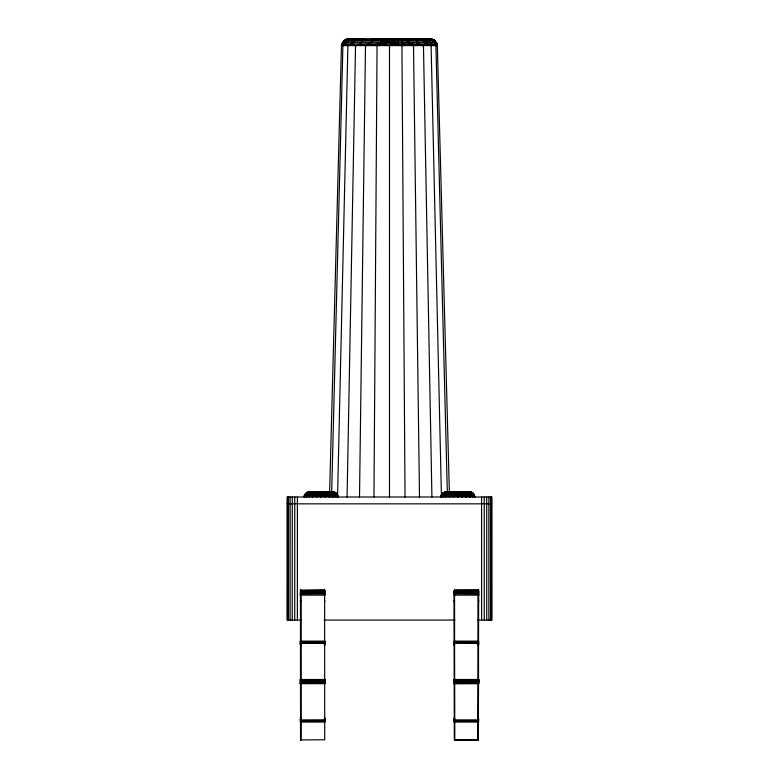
<?xml version="1.0" encoding="UTF-8"?>
<svg xmlns="http://www.w3.org/2000/svg" width="779" height="779" viewBox="0 0 779 779"><rect width="100%" height="100%" fill="white"/><g stroke="black" fill="none" stroke-linecap="round" stroke-linejoin="round"><path stroke-width="1.17" d="M324.726 679.648L324.551 682.316L300.46 682.355L300.499 679.58L300.791 680.885C300.694 691.733 300.246 670.855 300.791 683.689L324.551 683.67L324.726 679.366L324.726 683.826L324.551 679.522L300.791 679.502L300.451 680.271M300.499 593.929L324.385 593.812L324.707 595.137L300.46 595.137L300.713 590.677L324.463 590.677L324.707 595.137L324.551 590.209L300.451 590.355L324.385 590.015L324.716 590.891M478.549 682.521L478.549 679.366L478.54 680.768L478.209 679.502L454.615 679.502L454.274 680.271L454.449 679.483L454.381 680.71L454.293 679.405L454.449 680.719L454.274 679.366L454.274 683.826L478.296 683.68L478.549 680.788M454.527 590.024L478.374 590.209L478.452 595.137L478.549 593.978L454.615 593.812L454.293 595.137L478.54 595.137L478.549 590.735L478.209 590.015L454.274 590.355L454.615 740.05L454.566 590.015M478.549 683.543L478.54 679.405L478.549 683.826L478.287 683.017L454.284 682.94L454.323 683.758L454.615 683.017M300.791 681.596L300.626 682.316L300.548 680.856L324.716 680.846L324.716 682.94L300.791 683.017L300.46 683.787L300.548 679.551L300.499 683.621L300.451 682.92M324.726 641.127L324.726 643.357L300.704 643.22L300.791 645.401L300.46 641.127L324.707 641.127L324.385 642.539L300.451 642.636M324.716 718.54L324.473 717.8L324.707 722.065L300.46 722.065L300.791 717.79L300.791 719.884L300.713 719.173M300.626 681.596C300.441 679.492 300.684 681.459 300.548 683.728L300.499 682.433L300.791 683.689C300.655 680.418 300.597 685.082 300.713 683.008L300.791 683.689M300.451 680.086L300.791 679.502L300.499 680.7L300.499 679.434L300.499 680.7L300.499 679.434L300.626 680.194L324.726 680.291L324.707 679.405L324.385 680.184M324.716 641.877L324.677 641.127L324.677 641.867L300.791 641.838L300.704 641.127L300.46 641.877L300.46 641.127L300.791 643.22M324.716 720.575L324.551 719.173L324.463 720.643L300.713 720.643L300.499 719.192L300.791 722.065M300.46 718.54L300.548 717.829M300.548 641.127L300.451 641.769M300.626 680.885L300.548 683.728L300.713 682.462M324.385 595.137L324.716 594.075M324.716 682.511L324.707 683.787L324.707 679.405L324.385 683.017M324.677 679.434L324.551 683.709L324.716 683.086M324.619 644.817L324.473 645.401L324.385 642.539M300.791 721.354L300.704 722.065L300.46 721.315L324.385 721.354L324.716 719.319M324.716 721.315L324.726 722.065M454.274 680.086L454.615 679.502L454.274 683.826L454.323 679.58L454.449 680.194L478.549 680.291L478.54 679.609L478.296 740.04L478.549 590.355M454.381 644.817L454.527 645.401L454.293 641.127L478.54 641.127L478.54 641.75L478.549 641.127L478.501 645.333L478.549 644.632M478.549 721.305L478.54 722.065L454.293 722.065L454.527 717.8M454.293 641.127L454.284 641.877L478.549 641.769M478.549 719.319L478.209 719.884L478.209 717.79L478.287 720.643L454.537 720.643L454.323 719.192M454.615 641.127L454.284 641.877M478.54 593.949L478.501 595.137L478.549 590.453M478.501 683.758L478.501 682.492L478.374 683.709L478.452 682.988M478.549 643.308L478.452 644.009L478.287 642.548L454.615 642.539L454.274 643.357L454.381 642.568L454.537 644.029L454.527 643.22L478.549 643.357L478.549 642.636M478.374 594.026L478.54 682.277L454.284 682.346L454.274 681.323L478.209 680.885L478.54 683.582L478.549 682.745M478.374 679.483L478.549 683.826M478.549 719.835L478.452 720.624L478.501 719.309L478.549 722.065M300.451 720.556L300.499 719.309L300.548 719.884L324.726 719.835L324.726 720.439M324.716 680.106C324.161 678.178 324.882 682.871 324.707 679.609M324.677 683.758L324.677 683.066L324.707 683.787M324.677 642.587L324.716 643.99L324.677 642.587L324.726 643.98L324.716 642.617L324.619 644.009L324.551 642.558L324.385 643.22M324.716 680.973L324.677 682.346L324.619 680.885M324.726 680.301L324.551 679.522L324.463 680.729L324.385 679.502M324.677 644.788L324.551 645.382M324.677 719.309L324.473 719.884L324.619 719.183M454.615 642.539L454.381 644.009L454.323 642.587M454.323 682.433L454.381 683.65L454.323 680.846L454.284 682.346C454.313 678.548 454.235 683.943 454.615 681.596M454.284 680.427L454.323 679.434L454.323 680.7M454.284 719.319L454.323 720.604L454.323 719.309M454.449 683.67L454.381 679.551M478.549 719.212L478.54 719.884L454.293 719.884L454.381 720.624M478.549 680.973L478.209 682.316L478.296 679.512L478.549 682.141M478.501 644.681L478.209 645.401L478.501 642.587L478.549 643.98M478.54 601.972L478.549 599.927L478.501 601.631M478.374 720.633L478.501 719.192L478.209 722.065M478.501 682.17L478.287 681.002M478.452 719.183L478.374 719.884M300.626 683.709L300.626 683.027M324.551 643.308L324.677 643.999M324.619 641.857L324.551 641.127L324.677 641.74M324.619 601.972L324.677 600.093M324.551 719.962L324.677 720.478M324.473 717.8L324.463 718.472L324.677 717.858M324.619 682.18L324.551 680.875L324.463 682.326M454.527 645.401L454.323 644.788M478.374 722.065L478.54 721.315L454.615 721.354L454.527 722.065L454.284 721.315M478.296 643.22L478.209 642.539L478.287 644.029L478.209 641.127L478.501 641.74M478.296 679.502L478.452 680.865M478.287 718.472L478.296 717.8L478.549 718.559M478.452 683.047L478.374 683.709L478.374 680.992L478.452 682.326M300.499 644.681L300.704 645.401L300.451 644.632M300.791 642.539L300.499 643.999L300.548 642.568L300.626 644.019L300.791 643.308M324.473 679.512L324.677 680.223M373.969 497.002L377.065 45.601L380.882 43.965L395.343 40.888L394.739 38.95L407.719 39.154L409.053 40.888L409.822 43.965L413.513 45.601L419.492 497.002M454.323 722.065L454.615 721.354M478.374 719.962L478.287 720.536L478.209 719.981M478.452 682.18L478.287 680.865L478.374 682.326M454.293 601.972L454.274 599.927L454.537 600.58M454.284 590.394L454.293 739.797L478.549 739.709L454.41 739.884M309.477 491.88L305.952 493.38L304.628 497.002L307.238 493.38L310.47 491.88M446.211 491.88L442.686 493.38L441.362 497.002L443.972 493.38L447.204 491.88M300.451 683.826L300.451 683.105M300.451 722.065L300.451 721.305M359.508 497.002L365.487 45.601L371.116 43.965L371.817 40.888L373.657 38.95M454.284 720.575L454.293 719.874M347.083 497.002L355.536 45.601L352.945 43.965L347.901 45.601L337.599 494.577M300.451 645.265L300.791 644.73M454.274 645.265L454.284 644.769M300.46 590.414L300.791 590.015L300.791 740.05L300.791 590.015M300.451 601.972L300.548 600.502M331.679 492.143L342.955 43.965L346.168 39.797L349.781 38.95L346.012 40.888L343.101 45.601L346.918 43.965C349.255 35.805 359.372 40.216 365.312 38.95L364.348 39.154M329.634 492.143L341.465 45.601L342.4 42.339L345.009 39.797L433.991 39.797L437.292 43.965L449.366 492.143M454.284 680.68L454.323 679.434L454.284 682.346M478.501 682.492L478.452 683.728L478.54 679.405L478.374 680.164M300.791 590.19L300.46 595.137L300.626 590.706M300.499 679.58L300.713 680.729L300.451 679.366M324.677 683.621L324.551 682.774M300.46 722.065L300.46 721.315M324.677 680.135L324.707 679.405M324.677 720.604L324.707 719.874M478.374 680.885L478.452 681.596L454.293 681.596L454.381 680.865L454.449 682.326L454.381 680.856L454.537 682.326M454.323 681.596L454.323 682.287L454.381 680.895M454.323 679.434L454.284 680.106L454.274 679.366M478.501 680.223L478.54 679.405L478.501 680.135M478.501 718.511L478.501 717.858M324.619 682.482L324.551 683.709L324.385 680.885M300.704 739.914L324.716 739.787L324.619 590.112M454.615 740.04L478.54 739.787M300.704 679.502L300.626 680.719L300.626 679.483L300.626 680.164M454.284 720.458L454.323 719.903L454.323 720.478M478.287 682.784L478.374 683.709L478.287 680.875M324.726 682.745L324.619 683.65L324.677 682.969M478.501 682.784L478.209 683.689L478.287 682.462L478.296 683.689L478.374 683.027M313.956 491.88L312.447 492.532L311.269 494.499L310.967 495.756L312.583 497.002L314.619 495.756L316.712 497.002L318.075 495.756L318.971 491.88M478.209 595.137L478.287 594.017M324.619 722.065L324.619 721.335M365.487 45.601L380.882 43.965L382.07 38.95L397.222 39.154L398.118 43.965L401.935 45.601L405.031 497.002M454.323 641.867L454.381 641.127L454.323 641.74M454.293 643.308L454.449 644.019L454.449 642.558L454.284 643.99M454.323 718.511L454.381 717.829M300.499 680.135L300.548 679.463M324.551 593.9L324.473 590.024M420.066 38.95L422.51 39.797L424.438 42.339L424.954 43.965L423.464 45.601L417.563 43.965L416.492 40.888L413.688 38.95C419.384 39.593 431.498 36.194 431.099 45.601L441.401 494.577M300.451 719.319L300.499 719.884L300.451 719.212M324.337 491.88L325.31 493.38L325.554 497.002L323.285 495.756L321.133 495.678L304.2 495.756L304.044 497.002L304.638 495.756M461.071 491.88L462.044 493.38L462.288 497.002L460.019 495.756L457.867 495.678L440.933 495.756L440.778 497.002L441.372 495.756M300.451 590.501L300.538 739.933M478.296 590.024L478.287 740.031L478.54 590.355M478.452 719.884L478.501 719.309M300.451 591.514L300.626 590.579M454.274 591.514L454.615 590.696L478.54 590.891M324.551 682.998L324.473 683.68L324.463 682.462L324.473 683.689L324.677 682.784M324.551 681.596L324.619 680.992M324.385 722.065L324.385 721.354M454.449 680.194L454.527 679.512L454.381 680.388M478.296 683.68L478.374 682.998M478.452 680.992L478.287 682.19M478.209 644.029L478.296 643.308M478.209 643.22L478.287 642.548M478.287 644.73L478.549 645.265M478.209 683.689L478.287 683.017M478.374 682.19L478.452 681.596M300.713 720.643L300.791 719.981M478.209 645.401L478.452 644.817M454.615 682.316L454.537 680.865M314.619 495.756L315.135 493.38L316.527 491.88M450.69 491.88L449.181 492.532L448.003 494.499L447.701 495.756L449.317 497.002L451.353 495.756L451.869 493.38L453.261 491.88M341.465 45.601L341.718 43.965L389.5 43.867L437.282 43.965L437.535 45.601L341.465 45.601L342.955 43.965M478.549 592.926L478.209 591.514L454.284 591.699M478.287 593.89L478.374 592.897M324.716 592.761L324.385 591.514L300.499 591.641M400.533 38.95L401.808 40.888L401.935 45.601L395.576 43.965L389.5 45.601L380.882 43.965M454.615 595.137L454.449 590.706M300.791 680.885L300.46 682.355M469.406 491.88L472.902 493.38L474.956 497.002L473.457 493.38L471.081 492.036L455.705 491.88L454.809 495.756L453.446 497.002L451.353 495.756M306.04 495.756L306.332 497.002L308.182 495.756L310.061 492.532L311.98 491.88M442.774 495.756L443.066 497.002L444.916 495.756L446.795 492.532L448.714 491.88M352.945 43.965L354.338 40.888L357.989 38.95L346.655 39.154L343.539 40.888L435.471 40.888L433.981 39.797M454.274 717.926L454.284 718.54M300.451 594.173L300.499 595.137L300.548 591.3M454.284 593.949L454.381 591.3M326.226 491.88L327.764 493.38L328.339 495.756L333.217 497.002L333.694 495.756L332.701 493.38L330.004 491.88M462.96 491.88L464.498 493.38L465.073 495.756L469.951 497.002L470.428 495.756L469.435 493.38L466.738 491.88M304.2 495.756L305.543 493.38L307.919 492.036L333.1 491.88L336.723 493.38L338.222 497.002L336.168 493.38L332.672 491.88M440.933 495.756L442.277 493.38L445.909 491.88L471.081 492.036M324.716 682.161L324.677 681.596M454.274 683.105L454.293 683.787M324.707 590.268L324.716 591.699M478.549 590.735L478.209 590.19L478.54 591.699M300.451 600.317L300.713 600.58M324.385 682.316L324.551 680.885M442.014 494.499L442.832 493.38M300.46 592.761L324.551 592.653M454.284 592.761L478.54 592.761M433.991 39.797L430.69 38.95L346.665 39.154L391.788 39.349M300.791 601.534L300.451 600.638M310.967 495.756L309.049 497.002L308.182 495.756M447.701 495.756L445.783 497.002L444.916 495.756M318.075 495.756L321.133 497.002L323.285 495.756L338.067 495.756M443.397 492.532L459.386 491.88L459.853 493.38L454.809 495.756L457.867 497.002L460.019 495.756L474.8 495.756M337.57 494.499L323.227 494.499L321.133 495.678L318.173 494.499L304.696 494.499M457.867 495.678L459.961 494.499L474.304 494.499M306.663 492.532L322.818 492.036L323.119 493.38L321.133 494.441L318.173 494.499M355.224 39.154L352.721 40.888L351.271 43.965L347.901 45.601L346.918 43.965M322.973 492.532L321.133 493.38L318.523 492.532L335.603 492.532M457.867 493.38L459.707 492.532L472.337 492.532M300.548 594.221L300.791 595.137M378.029 39.154L432.345 39.154L429.618 38.95L432.988 40.888L435.899 45.601L447.321 492.143M308.494 492.532L309.594 492.036M445.228 492.532L446.328 492.036M307.179 492.532L309.594 491.88M443.913 492.532L446.328 491.88M321.133 492.562L334.347 492.036M444.653 492.036L457.867 492.055L459.707 492.532L455.053 493.38L459.961 494.499L460.019 495.756M371.281 39.154L378.467 38.95M389.5 43.867L395.489 42.339L436.591 42.339M364.776 38.95L361.923 40.888L360.823 43.965L355.536 45.601L371.116 43.965M342.4 42.339L381.009 42.339L395.157 39.797L384.057 39.154M357.717 39.154L358.934 38.95M352.079 39.154L353.52 38.95M381.213 40.888L389.5 39.836M346.655 39.154L348.31 38.95M422.267 39.154L421.011 38.95L430.027 39.154L429.219 38.95L432.403 39.797L434.916 42.339L435.899 45.601L431.235 43.965M381.778 39.154L384.261 38.95M381.476 39.797L397.222 39.154M307.919 492.036L321.133 491.88L321.133 497.002M348.973 39.154L352.79 38.95M457.867 494.441L441.43 494.499M322.818 492.036L318.747 492.036M381.009 42.339L395.489 42.339L395.576 43.965M305.543 493.38L336.723 493.38M442.277 493.38L473.457 493.38M287.12 503.847L491.88 503.847L491.88 620.065L477.985 620.065M300.46 601.972L300.499 601.515M301.015 620.065L287.12 620.065L287.159 497.002L491.841 497.002L491.841 503.847M324.045 620.065L454.955 620.065M478.209 643.308L478.501 643.999M300.46 681.596L324.707 681.596M455.257 492.532L457.867 492.562M323.285 495.756L323.227 494.499L318.319 493.38M394.943 39.154L389.5 38.95L389.5 497.002M425.48 38.95L430.027 39.154M454.449 721.344L454.527 722.065M409.822 43.965L423.464 45.601L431.917 497.002M429.618 38.95L431.225 39.154M469.523 491.88L471.957 492.532M332.789 491.88L335.223 492.532L337.141 494.499M426.21 38.95L427.681 39.154M468.315 491.88L471.48 493.38L472.668 497.002L470.428 495.756M331.581 491.88L334.746 493.38L335.934 497.002L333.694 495.756M402.295 43.965L413.513 45.601L407.884 43.965L407.183 40.888L405.343 38.95M414.224 38.95L417.077 40.888L418.177 43.965L423.464 45.601M464.888 491.88L467.02 493.38L467.809 495.756L469.951 497.002M328.154 491.88L330.286 493.38L331.075 495.756L333.217 497.002M300.548 644.817L300.791 645.401M424.954 43.965L431.099 45.601L427.729 43.965L426.279 40.888L423.776 39.154M462.405 495.756L466.417 497.002L465.073 495.756M325.671 495.756L329.683 497.002L328.339 495.756M332.906 492.036L334.025 492.532M478.501 594.056L478.54 595.137M472.658 495.756L474.372 497.002L474.197 495.756M335.924 495.756L337.638 497.002L337.463 495.756M435.578 43.965L437.535 45.601M473.048 493.38L473.875 494.499M337.628 495.756L338.222 497.002M454.615 683.689L454.284 682.423M324.385 641.127L324.551 641.847M454.449 719.962L454.449 720.633M300.713 644.029L300.626 643.308L300.626 644.019M478.296 717.8L478.374 718.472M478.374 642.558L478.452 643.259M395.343 40.888L395.489 42.339M459.853 493.38L459.961 494.499M323.119 493.38L323.227 494.499M454.323 683.066L454.381 683.728L454.323 682.969M324.619 717.829L324.677 718.511M454.323 643.308L454.381 644.009M478.452 641.127L478.501 641.867M300.46 719.319L300.46 719.884M454.293 679.609L454.323 680.223M324.619 594.036L324.677 595.137M324.677 680.758L324.619 679.551L324.716 680.768M324.716 644.769L324.726 645.265M300.451 679.648L300.46 680.252M300.451 643.308L300.46 643.99L300.499 642.587M300.46 641.75L300.451 641.127L300.46 641.877M300.46 720.575L300.626 719.962M324.463 594.017L324.473 595.137M454.284 680.846L454.293 681.596M491.53 620.065L491.5 497.002M490.468 497.002L490.507 620.065M488.842 497.002L488.871 620.065M486.719 497.002L486.748 620.065M484.246 497.002L484.275 620.065M481.626 620.065L481.588 497.002M457.867 491.88L457.867 497.002M297.412 497.002L297.374 620.065M294.754 497.002L294.725 620.065M292.281 497.002L292.252 620.065M290.158 497.002L290.129 620.065M288.532 497.002L288.493 620.065M287.5 497.002L287.47 620.065M300.46 643.308L300.46 643.99L300.46 642.617L300.499 643.999L300.499 643.308M300.499 719.903L300.499 720.478L300.499 719.903M300.626 644.72L300.704 645.401L300.626 644.72M300.626 721.344L300.626 722.065L300.626 721.344M300.626 719.173L300.704 719.884L300.626 719.173M454.449 719.173L454.527 719.884L454.449 719.173M478.374 641.127L478.374 641.847L478.296 641.127M300.499 682.433L300.499 683.758L300.46 682.423M300.704 641.127L300.626 641.847L300.626 641.127M454.527 641.127L454.449 641.847L454.449 641.127M300.704 717.8L300.626 718.472L300.626 717.81M478.374 644.72L478.296 645.401L478.374 644.72M324.551 642.558L324.473 643.22L324.463 642.548M324.551 683.027L324.473 683.689L324.551 683.027M454.527 595.137L454.381 594.221L454.449 595.137M300.548 645.363L300.499 644.788L300.499 645.333M300.499 683.758L300.46 683.086L300.46 683.787"/></g></svg>
